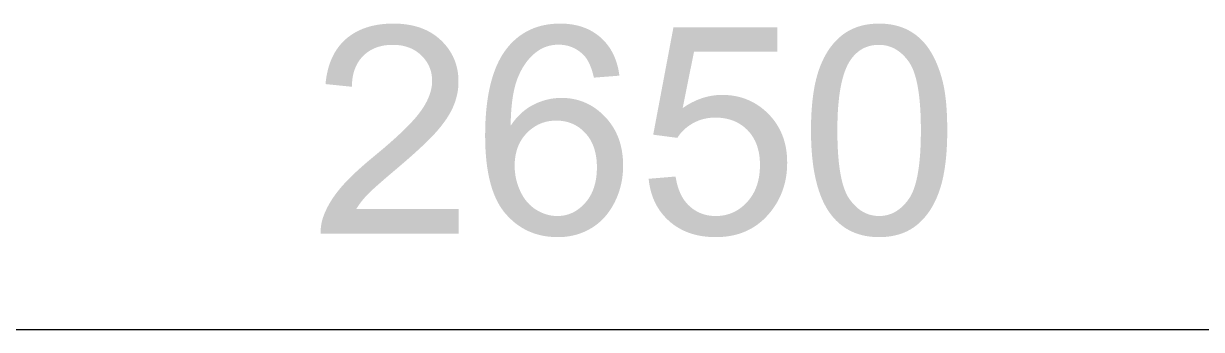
# Model space of a CAD drawing. Header units: millimetres. Extents: x -1336 to 24201, y -1370 to 16142.
# Drawn here: x 19773 to 20449, y 3200 to 3375 of the extents above; entities that cross this region are included whole.
import ezdxf

# ---------------------------------------------------------------- set-up
doc = ezdxf.new("R2010")
doc.units = ezdxf.units.MM
doc.layers.add('A-DIMS-MM', color=7, linetype='Continuous', lineweight=13)

msp = doc.modelspace()

# ---------------------------------------------------------------- hatches: boundary and pattern name
at = {"layer": 'A-DIMS-MM'}
h = msp.add_hatch(color=7, dxfattribs=at)
h.paths.add_polyline_path([(20022.93, 3269.16), (20022.93, 3255), (19943.61, 3255), (19943.6, 3256.32), (19943.65, 3257.63), (19943.77, 3258.93), (19943.96, 3260.22), (19944.2, 3261.49), (19944.51, 3262.75), (19944.89, 3264), (19945.33, 3265.23), (19946.14, 3267.25), (19947.07, 3269.27), (19948.11, 3271.28), (19949.27, 3273.27), (19950.54, 3275.27), (19951.92, 3277.25), (19953.42, 3279.23), (19955.03, 3281.19), (19955.88, 3282.19), (19956.79, 3283.2), (19957.74, 3284.23), (19958.73, 3285.28), (19959.78, 3286.34), (19960.87, 3287.43), (19962, 3288.54), (19963.18, 3289.67), (19964.41, 3290.81), (19965.68, 3291.98), (19967.01, 3293.16), (19968.37, 3294.36), (19969.79, 3295.58), (19971.25, 3296.83), (19972.75, 3298.09), (19974.3, 3299.37), (19976.7, 3301.35), (19979, 3303.27), (19981.19, 3305.15), (19983.29, 3306.97), (19985.29, 3308.74), (19987.19, 3310.46), (19988.99, 3312.13), (19990.7, 3313.74), (19992.3, 3315.3), (19993.8, 3316.81), (19995.21, 3318.27), (19996.51, 3319.68), (19997.72, 3321.03), (19998.83, 3322.33), (19999.83, 3323.58), (20000.74, 3324.78), (20001.58, 3325.95), (20002.36, 3327.11), (20003.08, 3328.26), (20003.75, 3329.4), (20004.37, 3330.54), (20004.93, 3331.67), (20005.44, 3332.79), (20005.9, 3333.9), (20006.3, 3335), (20006.65, 3336.1), (20006.95, 3337.19), (20007.19, 3338.26), (20007.38, 3339.34), (20007.51, 3340.4), (20007.59, 3341.46), (20007.62, 3342.5), (20007.59, 3343.59), (20007.52, 3344.65), (20007.4, 3345.69), (20007.23, 3346.71), (20007.01, 3347.71), (20006.74, 3348.69), (20006.42, 3349.64), (20006.05, 3350.58), (20005.64, 3351.49), (20005.17, 3352.38), (20004.66, 3353.25), (20004.1, 3354.1), (20003.49, 3354.93), (20002.83, 3355.73), (20002.12, 3356.52), (20001.36, 3357.28), (20000.56, 3358.01), (19999.73, 3358.69), (19998.88, 3359.32), (19997.99, 3359.91), (19997.07, 3360.45), (19996.13, 3360.94), (19995.15, 3361.39), (19994.14, 3361.79), (19993.11, 3362.14), (19992.04, 3362.45), (19990.95, 3362.71), (19989.82, 3362.92), (19988.67, 3363.08), (19987.48, 3363.2), (19986.27, 3363.27), (19985.03, 3363.29), (19983.71, 3363.27), (19982.43, 3363.19), (19981.19, 3363.07), (19979.97, 3362.9), (19978.79, 3362.67), (19977.64, 3362.4), (19976.53, 3362.07), (19975.45, 3361.7), (19974.4, 3361.27), (19973.39, 3360.8), (19972.41, 3360.28), (19971.46, 3359.7), (19970.55, 3359.08), (19969.66, 3358.41), (19968.82, 3357.68), (19968, 3356.91), (19967.23, 3356.09), (19966.5, 3355.24), (19965.83, 3354.34), (19965.2, 3353.41), (19964.63, 3352.44), (19964.1, 3351.43), (19963.62, 3350.38), (19963.19, 3349.3), (19962.81, 3348.17), (19962.48, 3347.01), (19962.2, 3345.81), (19961.97, 3344.57), (19961.79, 3343.29), (19961.65, 3341.98), (19961.57, 3340.62), (19961.53, 3339.23), (19946.39, 3340.78), (19946.62, 3342.87), (19946.91, 3344.89), (19947.28, 3346.86), (19947.71, 3348.75), (19948.2, 3350.59), (19948.77, 3352.36), (19949.4, 3354.07), (19950.1, 3355.71), (19950.86, 3357.3), (19951.69, 3358.82), (19952.59, 3360.27), (19953.56, 3361.67), (19954.59, 3363), (19955.69, 3364.26), (19956.86, 3365.47), (19958.1, 3366.61), (19959.39, 3367.69), (19960.74, 3368.69), (19962.15, 3369.63), (19963.61, 3370.5), (19965.12, 3371.29), (19966.69, 3372.02), (19968.31, 3372.68), (19969.99, 3373.27), (19971.72, 3373.79), (19973.5, 3374.24), (19975.34, 3374.62), (19977.24, 3374.94), (19979.18, 3375.18), (19981.19, 3375.35), (19983.24, 3375.46), (19985.35, 3375.49), (19987.49, 3375.45), (19989.56, 3375.34), (19991.58, 3375.15), (19993.54, 3374.89), (19995.45, 3374.56), (19997.3, 3374.14), (19999.09, 3373.66), (20000.83, 3373.1), (20002.51, 3372.46), (20004.13, 3371.75), (20005.7, 3370.96), (20007.21, 3370.1), (20008.67, 3369.17), (20010.06, 3368.16), (20011.41, 3367.07), (20012.69, 3365.91), (20013.91, 3364.7), (20015.05, 3363.45), (20016.12, 3362.16), (20017.1, 3360.84), (20018, 3359.48), (20018.83, 3358.09), (20019.58, 3356.66), (20020.25, 3355.19), (20020.84, 3353.69), (20021.35, 3352.15), (20021.78, 3350.58), (20022.13, 3348.97), (20022.41, 3347.33), (20022.61, 3345.64), (20022.72, 3343.93), (20022.76, 3342.18), (20022.72, 3340.38), (20022.58, 3338.59), (20022.35, 3336.81), (20022.03, 3335.03), (20021.61, 3333.27), (20021.11, 3331.51), (20020.51, 3329.76), (20019.82, 3328.02), (20019.02, 3326.26), (20018.1, 3324.49), (20017.06, 3322.69), (20015.9, 3320.87), (20014.61, 3319.03), (20013.21, 3317.16), (20011.68, 3315.27), (20010.03, 3313.36), (20009.14, 3312.38), (20008.18, 3311.35), (20007.15, 3310.28), (20006.05, 3309.16), (20004.88, 3307.99), (20003.64, 3306.79), (20002.32, 3305.53), (20000.94, 3304.24), (19999.48, 3302.89), (19997.96, 3301.51), (19996.36, 3300.07), (19994.69, 3298.6), (19992.96, 3297.08), (19991.15, 3295.51), (19989.27, 3293.9), (19987.32, 3292.24), (19985.7, 3290.88), (19984.15, 3289.57), (19982.68, 3288.32), (19981.28, 3287.13), (19979.96, 3285.99), (19978.71, 3284.9), (19977.53, 3283.87), (19976.43, 3282.9), (19975.41, 3281.99), (19974.45, 3281.13), (19973.57, 3280.32), (19972.77, 3279.57), (19972.04, 3278.88), (19971.38, 3278.25), (19970.8, 3277.67), (19970.29, 3277.14), (19969.37, 3276.15), (19968.49, 3275.15), (19967.65, 3274.16), (19966.86, 3273.16), (19966.1, 3272.16), (19965.38, 3271.16), (19964.71, 3270.16), (19964.07, 3269.16), (20022.93, 3269.16)])
h.paths.add_polyline_path([(20115.18, 3345.61), (20100.53, 3344.47), (20100.01, 3346.56), (20099.44, 3348.51), (20098.82, 3350.31), (20098.15, 3351.96), (20097.43, 3353.46), (20096.66, 3354.81), (20095.83, 3356.02), (20094.96, 3357.07), (20094.2, 3357.84), (20093.42, 3358.55), (20092.62, 3359.22), (20091.8, 3359.83), (20090.95, 3360.4), (20090.09, 3360.91), (20089.2, 3361.38), (20088.29, 3361.8), (20087.36, 3362.17), (20086.4, 3362.49), (20085.43, 3362.76), (20084.43, 3362.98), (20083.41, 3363.15), (20082.37, 3363.28), (20081.31, 3363.35), (20080.23, 3363.38), (20078.49, 3363.32), (20076.81, 3363.13), (20075.19, 3362.82), (20073.62, 3362.39), (20072.1, 3361.84), (20070.63, 3361.17), (20069.22, 3360.37), (20067.86, 3359.45), (20067.01, 3358.79), (20066.17, 3358.11), (20065.36, 3357.38), (20064.57, 3356.62), (20063.8, 3355.82), (20063.06, 3354.99), (20062.34, 3354.11), (20061.64, 3353.21), (20060.97, 3352.26), (20060.32, 3351.28), (20059.69, 3350.26), (20059.09, 3349.21), (20058.5, 3348.12), (20057.95, 3346.99), (20057.41, 3345.83), (20056.9, 3344.63), (20056.41, 3343.38), (20055.95, 3342.07), (20055.53, 3340.69), (20055.13, 3339.24), (20054.77, 3337.74), (20054.43, 3336.16), (20054.12, 3334.53), (20053.85, 3332.82), (20053.6, 3331.06), (20053.39, 3329.23), (20053.2, 3327.33), (20053.04, 3325.37), (20052.92, 3323.35), (20052.82, 3321.26), (20052.76, 3319.1), (20052.72, 3316.88), (20054.09, 3318.84), (20055.53, 3320.67), (20057.05, 3322.37), (20058.64, 3323.94), (20060.3, 3325.38), (20062.04, 3326.69), (20063.85, 3327.87), (20065.74, 3328.92), (20067.67, 3329.84), (20069.63, 3330.63), (20071.61, 3331.31), (20073.62, 3331.86), (20075.64, 3332.29), (20077.69, 3332.6), (20079.77, 3332.78), (20081.86, 3332.84), (20083.69, 3332.8), (20085.48, 3332.68), (20087.23, 3332.46), (20088.96, 3332.17), (20090.64, 3331.79), (20092.3, 3331.32), (20093.92, 3330.77), (20095.5, 3330.13), (20097.05, 3329.41), (20098.57, 3328.61), (20100.05, 3327.72), (20101.5, 3326.74), (20102.91, 3325.68), (20104.29, 3324.54), (20105.64, 3323.31), (20106.95, 3322), (20108.2, 3320.62), (20109.38, 3319.19), (20110.47, 3317.71), (20111.48, 3316.18), (20112.41, 3314.6), (20113.26, 3312.97), (20114.03, 3311.29), (20114.72, 3309.57), (20115.32, 3307.79), (20115.85, 3305.96), (20116.29, 3304.09), (20116.66, 3302.16), (20116.94, 3300.19), (20117.14, 3298.16), (20117.27, 3296.09), (20117.31, 3293.96), (20117.29, 3292.56), (20117.23, 3291.16), (20117.13, 3289.78), (20117, 3288.41), (20116.83, 3287.06), (20116.62, 3285.72), (20116.37, 3284.38), (20116.09, 3283.07), (20115.76, 3281.76), (20115.4, 3280.47), (20115, 3279.19), (20114.57, 3277.92), (20114.09, 3276.66), (20113.58, 3275.42), (20113.02, 3274.19), (20112.44, 3272.97), (20111.81, 3271.77), (20111.16, 3270.61), (20110.48, 3269.49), (20109.77, 3268.4), (20109.04, 3267.35), (20108.27, 3266.33), (20107.48, 3265.35), (20106.65, 3264.4), (20105.8, 3263.49), (20104.92, 3262.62), (20104.02, 3261.78), (20103.08, 3260.97), (20102.12, 3260.2), (20101.12, 3259.47), (20100.1, 3258.77), (20099.05, 3258.11), (20097.98, 3257.49), (20096.89, 3256.9), (20095.78, 3256.36), (20094.65, 3255.85), (20093.51, 3255.39), (20092.34, 3254.97), (20091.16, 3254.59), (20089.97, 3254.24), (20088.75, 3253.94), (20087.52, 3253.68), (20086.26, 3253.46), (20084.99, 3253.28), (20083.71, 3253.13), (20082.4, 3253.03), (20081.08, 3252.97), (20079.73, 3252.95), (20077.46, 3253.01), (20075.24, 3253.17), (20073.07, 3253.43), (20070.95, 3253.8), (20068.89, 3254.28), (20066.88, 3254.86), (20064.92, 3255.55), (20063.02, 3256.34), (20061.16, 3257.24), (20059.37, 3258.25), (20057.62, 3259.36), (20055.93, 3260.57), (20054.29, 3261.9), (20052.71, 3263.33), (20051.17, 3264.86), (20049.69, 3266.5), (20048.98, 3267.36), (20048.29, 3268.26), (20047.62, 3269.2), (20046.97, 3270.16), (20046.34, 3271.16), (20045.74, 3272.2), (20045.16, 3273.27), (20044.61, 3274.37), (20044.07, 3275.51), (20043.56, 3276.68), (20043.08, 3277.89), (20042.61, 3279.13), (20042.17, 3280.41), (20041.75, 3281.72), (20041.35, 3283.06), (20040.98, 3284.44), (20040.62, 3285.85), (20040.29, 3287.3), (20039.99, 3288.78), (20039.7, 3290.29), (20039.44, 3291.84), (20039.2, 3293.43), (20038.99, 3295.05), (20038.8, 3296.7), (20038.63, 3298.38), (20038.48, 3300.11), (20038.35, 3301.86), (20038.25, 3303.65), (20038.17, 3305.47), (20038.11, 3307.33), (20038.08, 3309.23), (20038.07, 3311.15), (20038.08, 3313.31), (20038.12, 3315.43), (20038.18, 3317.51), (20038.27, 3319.55), (20038.38, 3321.56), (20038.52, 3323.53), (20038.68, 3325.46), (20038.87, 3327.36), (20039.09, 3329.22), (20039.32, 3331.04), (20039.59, 3332.83), (20039.88, 3334.57), (20040.19, 3336.28), (20040.53, 3337.96), (20040.89, 3339.59), (20041.28, 3341.19), (20041.7, 3342.76), (20042.14, 3344.28), (20042.6, 3345.77), (20043.09, 3347.22), (20043.6, 3348.63), (20044.14, 3350.01), (20044.71, 3351.35), (20045.3, 3352.65), (20045.91, 3353.92), (20046.55, 3355.15), (20047.22, 3356.34), (20047.91, 3357.49), (20048.62, 3358.61), (20049.36, 3359.69), (20050.13, 3360.73), (20050.92, 3361.74), (20052.35, 3363.4), (20053.85, 3364.96), (20055.4, 3366.41), (20057.01, 3367.76), (20058.69, 3368.99), (20060.43, 3370.12), (20062.22, 3371.14), (20064.08, 3372.05), (20066, 3372.86), (20067.98, 3373.56), (20070.02, 3374.15), (20072.12, 3374.63), (20074.28, 3375.01), (20076.5, 3375.28), (20078.78, 3375.44), (20081.13, 3375.49), (20082.88, 3375.46), (20084.59, 3375.37), (20086.26, 3375.21), (20087.89, 3374.99), (20089.48, 3374.72), (20091.03, 3374.37), (20092.54, 3373.97), (20094.01, 3373.51), (20095.44, 3372.98), (20096.83, 3372.39), (20098.18, 3371.74), (20099.49, 3371.02), (20100.76, 3370.25), (20101.99, 3369.41), (20103.18, 3368.51), (20104.33, 3367.55), (20105.43, 3366.54), (20106.48, 3365.47), (20107.47, 3364.36), (20108.4, 3363.2), (20109.28, 3362), (20110.1, 3360.74), (20110.86, 3359.44), (20111.57, 3358.1), (20112.22, 3356.7), (20112.81, 3355.26), (20113.34, 3353.77), (20113.82, 3352.23), (20114.25, 3350.65), (20114.61, 3349.02), (20114.92, 3347.34), (20115.18, 3345.61)])
h.paths.add_polyline_path([(20055.01, 3293.88), (20055.06, 3291.99), (20055.22, 3290.12), (20055.47, 3288.26), (20055.82, 3286.43), (20056.28, 3284.62), (20056.83, 3282.83), (20057.49, 3281.06), (20058.25, 3279.31), (20059.1, 3277.62), (20060.02, 3276.04), (20061.03, 3274.56), (20062.12, 3273.18), (20063.3, 3271.91), (20064.55, 3270.74), (20065.88, 3269.67), (20067.29, 3268.71), (20068.75, 3267.86), (20070.23, 3267.12), (20071.73, 3266.49), (20073.25, 3265.98), (20074.78, 3265.58), (20076.33, 3265.3), (20077.9, 3265.13), (20079.49, 3265.07), (20080.64, 3265.1), (20081.78, 3265.19), (20082.9, 3265.33), (20083.99, 3265.54), (20085.06, 3265.8), (20086.12, 3266.13), (20087.15, 3266.51), (20088.17, 3266.95), (20089.16, 3267.45), (20090.13, 3268.01), (20091.08, 3268.63), (20092.01, 3269.3), (20092.92, 3270.04), (20093.81, 3270.83), (20094.68, 3271.69), (20095.53, 3272.6), (20096.34, 3273.56), (20097.11, 3274.57), (20097.81, 3275.61), (20098.47, 3276.7), (20099.07, 3277.83), (20099.62, 3279.01), (20100.12, 3280.22), (20100.57, 3281.48), (20100.96, 3282.78), (20101.3, 3284.12), (20101.59, 3285.51), (20101.82, 3286.93), (20102.01, 3288.4), (20102.14, 3289.91), (20102.22, 3291.47), (20102.24, 3293.06), (20102.22, 3294.6), (20102.14, 3296.09), (20102.01, 3297.54), (20101.83, 3298.95), (20101.6, 3300.32), (20101.31, 3301.65), (20100.98, 3302.94), (20100.59, 3304.18), (20100.15, 3305.39), (20099.65, 3306.55), (20099.11, 3307.68), (20098.51, 3308.76), (20097.87, 3309.8), (20097.17, 3310.79), (20096.42, 3311.75), (20095.61, 3312.67), (20094.77, 3313.53), (20093.9, 3314.35), (20093.01, 3315.1), (20092.08, 3315.8), (20091.13, 3316.44), (20090.16, 3317.03), (20089.15, 3317.56), (20088.12, 3318.04), (20087.07, 3318.46), (20085.98, 3318.82), (20084.87, 3319.13), (20083.73, 3319.38), (20082.57, 3319.58), (20081.38, 3319.72), (20080.16, 3319.8), (20078.92, 3319.83), (20077.68, 3319.8), (20076.47, 3319.72), (20075.28, 3319.58), (20074.11, 3319.38), (20072.97, 3319.13), (20071.85, 3318.82), (20070.76, 3318.46), (20069.69, 3318.04), (20068.64, 3317.56), (20067.62, 3317.03), (20066.62, 3316.44), (20065.64, 3315.8), (20064.69, 3315.1), (20063.76, 3314.35), (20062.85, 3313.53), (20061.97, 3312.67), (20061.13, 3311.75), (20060.34, 3310.81), (20059.61, 3309.82), (20058.93, 3308.81), (20058.3, 3307.75), (20057.73, 3306.67), (20057.22, 3305.55), (20056.75, 3304.39), (20056.35, 3303.2), (20055.99, 3301.97), (20055.69, 3300.71), (20055.45, 3299.41), (20055.26, 3298.08), (20055.12, 3296.72), (20055.04, 3295.32), (20055.01, 3293.88)])
h.paths.add_polyline_path([(20131.96, 3286.43), (20147.43, 3287.74), (20147.66, 3286.35), (20147.93, 3285.01), (20148.23, 3283.7), (20148.57, 3282.44), (20148.95, 3281.23), (20149.36, 3280.06), (20149.8, 3278.93), (20150.28, 3277.85), (20150.8, 3276.81), (20151.35, 3275.81), (20151.94, 3274.86), (20152.56, 3273.95), (20153.22, 3273.09), (20153.91, 3272.27), (20154.64, 3271.49), (20155.41, 3270.76), (20156.2, 3270.07), (20157.02, 3269.42), (20157.85, 3268.82), (20158.7, 3268.27), (20159.57, 3267.76), (20160.47, 3267.29), (20161.38, 3266.87), (20162.32, 3266.49), (20163.27, 3266.16), (20164.24, 3265.87), (20165.24, 3265.62), (20166.25, 3265.42), (20167.29, 3265.27), (20168.34, 3265.16), (20169.42, 3265.09), (20170.51, 3265.07), (20171.83, 3265.1), (20173.12, 3265.19), (20174.39, 3265.35), (20175.63, 3265.57), (20176.84, 3265.85), (20178.03, 3266.2), (20179.2, 3266.6), (20180.33, 3267.07), (20181.45, 3267.61), (20182.53, 3268.2), (20183.6, 3268.86), (20184.63, 3269.58), (20185.64, 3270.36), (20186.63, 3271.21), (20187.59, 3272.12), (20188.52, 3273.09), (20189.41, 3274.11), (20190.25, 3275.18), (20191.02, 3276.28), (20191.74, 3277.43), (20192.4, 3278.62), (20193.01, 3279.84), (20193.56, 3281.11), (20194.05, 3282.42), (20194.48, 3283.77), (20194.85, 3285.16), (20195.17, 3286.6), (20195.43, 3288.07), (20195.63, 3289.58), (20195.77, 3291.14), (20195.86, 3292.74), (20195.89, 3294.37), (20195.86, 3295.93), (20195.78, 3297.44), (20195.64, 3298.91), (20195.44, 3300.34), (20195.2, 3301.73), (20194.89, 3303.08), (20194.53, 3304.38), (20194.12, 3305.65), (20193.65, 3306.87), (20193.12, 3308.05), (20192.54, 3309.19), (20191.9, 3310.29), (20191.21, 3311.34), (20190.47, 3312.36), (20189.66, 3313.33), (20188.81, 3314.26), (20187.9, 3315.15), (20186.97, 3315.97), (20186, 3316.74), (20184.99, 3317.45), (20183.95, 3318.11), (20182.88, 3318.7), (20181.77, 3319.24), (20180.63, 3319.73), (20179.46, 3320.15), (20178.25, 3320.52), (20177, 3320.84), (20175.72, 3321.09), (20174.41, 3321.29), (20173.06, 3321.43), (20171.68, 3321.52), (20170.27, 3321.55), (20168.51, 3321.5), (20166.79, 3321.35), (20165.12, 3321.09), (20163.49, 3320.74), (20161.91, 3320.29), (20160.37, 3319.73), (20158.87, 3319.07), (20157.41, 3318.32), (20156.02, 3317.48), (20154.7, 3316.58), (20153.46, 3315.62), (20152.3, 3314.6), (20151.21, 3313.52), (20150.2, 3312.38), (20149.27, 3311.18), (20148.41, 3309.92), (20134.58, 3311.73), (20146.2, 3373.36), (20205.87, 3373.36), (20205.87, 3359.28), (20157.99, 3359.28), (20151.52, 3327.03), (20152.88, 3327.94), (20154.24, 3328.8), (20155.61, 3329.59), (20156.99, 3330.33), (20158.38, 3331), (20159.77, 3331.62), (20161.18, 3332.18), (20162.59, 3332.68), (20164.01, 3333.12), (20165.44, 3333.5), (20166.88, 3333.83), (20168.33, 3334.09), (20169.78, 3334.3), (20171.24, 3334.45), (20172.72, 3334.53), (20174.2, 3334.56), (20176.14, 3334.52), (20178.05, 3334.39), (20179.92, 3334.18), (20181.75, 3333.88), (20183.54, 3333.5), (20185.29, 3333.03), (20187.01, 3332.48), (20188.68, 3331.84), (20190.32, 3331.12), (20191.92, 3330.31), (20193.48, 3329.42), (20195.01, 3328.44), (20196.49, 3327.38), (20197.94, 3326.23), (20199.35, 3324.99), (20200.72, 3323.68), (20202.02, 3322.29), (20203.25, 3320.86), (20204.39, 3319.38), (20205.44, 3317.84), (20206.41, 3316.26), (20207.3, 3314.64), (20208.1, 3312.96), (20208.82, 3311.23), (20209.45, 3309.46), (20210, 3307.64), (20210.47, 3305.77), (20210.85, 3303.85), (20211.14, 3301.88), (20211.35, 3299.86), (20211.48, 3297.8), (20211.52, 3295.68), (20211.48, 3293.66), (20211.37, 3291.68), (20211.19, 3289.73), (20210.93, 3287.81), (20210.59, 3285.93), (20210.19, 3284.09), (20209.7, 3282.28), (20209.15, 3280.5), (20208.52, 3278.76), (20207.81, 3277.05), (20207.03, 3275.37), (20206.18, 3273.73), (20205.25, 3272.13), (20204.25, 3270.56), (20203.18, 3269.02), (20202.03, 3267.52), (20200.55, 3265.76), (20199.01, 3264.11), (20197.4, 3262.57), (20195.73, 3261.15), (20193.99, 3259.84), (20192.18, 3258.65), (20190.31, 3257.56), (20188.38, 3256.6), (20186.37, 3255.74), (20184.31, 3255), (20182.17, 3254.38), (20179.97, 3253.86), (20177.7, 3253.47), (20175.37, 3253.18), (20172.98, 3253.01), (20170.51, 3252.95), (20168.49, 3252.99), (20166.51, 3253.1), (20164.58, 3253.28), (20162.7, 3253.53), (20160.87, 3253.85), (20159.08, 3254.24), (20157.34, 3254.71), (20155.64, 3255.25), (20154, 3255.85), (20152.4, 3256.53), (20150.85, 3257.29), (20149.34, 3258.11), (20147.88, 3259.01), (20146.47, 3259.97), (20145.1, 3261.01), (20143.79, 3262.12), (20142.53, 3263.29), (20141.34, 3264.51), (20140.22, 3265.77), (20139.16, 3267.08), (20138.18, 3268.43), (20137.27, 3269.84), (20136.43, 3271.29), (20135.65, 3272.78), (20134.95, 3274.33), (20134.31, 3275.92), (20133.75, 3277.55), (20133.25, 3279.23), (20132.82, 3280.96), (20132.46, 3282.74), (20132.18, 3284.56), (20131.96, 3286.43)])
h.paths.add_polyline_path([(20225.19, 3314.18), (20225.21, 3316.81), (20225.26, 3319.37), (20225.34, 3321.87), (20225.46, 3324.3), (20225.62, 3326.67), (20225.81, 3328.97), (20226.03, 3331.21), (20226.29, 3333.39), (20226.58, 3335.5), (20226.9, 3337.54), (20227.26, 3339.52), (20227.65, 3341.43), (20228.08, 3343.28), (20228.54, 3345.06), (20229.04, 3346.78), (20229.57, 3348.44), (20230.13, 3350.04), (20230.73, 3351.59), (20231.36, 3353.09), (20232.03, 3354.55), (20232.72, 3355.97), (20233.45, 3357.33), (20234.22, 3358.65), (20235.01, 3359.93), (20235.84, 3361.16), (20236.71, 3362.34), (20237.6, 3363.47), (20238.53, 3364.56), (20239.5, 3365.6), (20240.49, 3366.6), (20241.52, 3367.55), (20242.59, 3368.45), (20243.68, 3369.3), (20244.81, 3370.1), (20245.98, 3370.84), (20247.18, 3371.53), (20248.42, 3372.16), (20249.69, 3372.74), (20251, 3373.26), (20252.34, 3373.73), (20253.71, 3374.14), (20255.12, 3374.5), (20256.57, 3374.8), (20258.05, 3375.05), (20259.56, 3375.24), (20261.11, 3375.38), (20262.7, 3375.46), (20264.32, 3375.49), (20266.7, 3375.43), (20269, 3375.25), (20271.23, 3374.94), (20273.38, 3374.52), (20275.46, 3373.97), (20277.47, 3373.3), (20279.4, 3372.51), (20281.26, 3371.6), (20283.04, 3370.58), (20284.75, 3369.44), (20286.37, 3368.2), (20287.91, 3366.86), (20289.38, 3365.4), (20290.76, 3363.84), (20292.07, 3362.17), (20293.29, 3360.39), (20294.45, 3358.51), (20295.54, 3356.53), (20296.57, 3354.45), (20297.53, 3352.26), (20298.43, 3349.98), (20299.27, 3347.6), (20300.04, 3345.12), (20300.74, 3342.54), (20301.07, 3341.2), (20301.38, 3339.8), (20301.66, 3338.34), (20301.93, 3336.83), (20302.17, 3335.25), (20302.39, 3333.63), (20302.59, 3331.94), (20302.77, 3330.19), (20302.93, 3328.39), (20303.06, 3326.53), (20303.18, 3324.62), (20303.28, 3322.65), (20303.35, 3320.62), (20303.4, 3318.53), (20303.43, 3316.38), (20303.44, 3314.18), (20303.43, 3311.57), (20303.38, 3309.03), (20303.29, 3306.55), (20303.17, 3304.13), (20303.02, 3301.78), (20302.83, 3299.49), (20302.61, 3297.26), (20302.36, 3295.1), (20302.07, 3293), (20301.75, 3290.96), (20301.39, 3288.99), (20301, 3287.08), (20300.58, 3285.24), (20300.12, 3283.46), (20299.63, 3281.74), (20299.11, 3280.09), (20298.55, 3278.49), (20297.95, 3276.94), (20297.33, 3275.43), (20296.67, 3273.97), (20295.98, 3272.56), (20295.25, 3271.19), (20294.49, 3269.86), (20293.69, 3268.59), (20292.87, 3267.36), (20292, 3266.17), (20291.11, 3265.03), (20290.18, 3263.94), (20289.22, 3262.9), (20288.22, 3261.9), (20287.2, 3260.94), (20286.13, 3260.03), (20285.04, 3259.18), (20283.9, 3258.37), (20282.73, 3257.63), (20281.53, 3256.94), (20280.29, 3256.3), (20279.02, 3255.72), (20277.71, 3255.19), (20276.36, 3254.72), (20274.98, 3254.31), (20273.56, 3253.95), (20272.11, 3253.65), (20270.62, 3253.4), (20269.1, 3253.2), (20267.54, 3253.06), (20265.95, 3252.98), (20264.32, 3252.95), (20262.18, 3253), (20260.1, 3253.15), (20258.07, 3253.39), (20256.11, 3253.73), (20254.2, 3254.17), (20252.35, 3254.7), (20250.56, 3255.34), (20248.83, 3256.06), (20247.15, 3256.89), (20245.54, 3257.81), (20243.98, 3258.83), (20242.48, 3259.95), (20241.04, 3261.17), (20239.65, 3262.48), (20238.33, 3263.89), (20237.06, 3265.4), (20236.33, 3266.35), (20235.62, 3267.34), (20234.94, 3268.37), (20234.28, 3269.43), (20233.64, 3270.54), (20233.03, 3271.67), (20232.44, 3272.85), (20231.87, 3274.06), (20231.32, 3275.31), (20230.8, 3276.6), (20230.3, 3277.92), (20229.83, 3279.28), (20229.38, 3280.67), (20228.95, 3282.11), (20228.54, 3283.58), (20228.16, 3285.08), (20227.8, 3286.62), (20227.46, 3288.2), (20227.15, 3289.82), (20226.86, 3291.47), (20226.59, 3293.16), (20226.35, 3294.89), (20226.13, 3296.65), (20225.93, 3298.45), (20225.76, 3300.29), (20225.61, 3302.17), (20225.48, 3304.08), (20225.38, 3306.02), (20225.3, 3308.01), (20225.24, 3310.03), (20225.2, 3312.09), (20225.19, 3314.18)])
h.paths.add_polyline_path([(20240.33, 3314.18), (20240.34, 3312.35), (20240.36, 3310.56), (20240.4, 3308.81), (20240.44, 3307.1), (20240.5, 3305.43), (20240.58, 3303.8), (20240.67, 3302.2), (20240.77, 3300.64), (20240.88, 3299.12), (20241.01, 3297.64), (20241.15, 3296.2), (20241.31, 3294.8), (20241.48, 3293.43), (20241.66, 3292.11), (20241.85, 3290.82), (20242.06, 3289.57), (20242.29, 3288.36), (20242.52, 3287.19), (20242.77, 3286.06), (20243.04, 3284.97), (20243.31, 3283.91), (20243.6, 3282.89), (20243.91, 3281.92), (20244.22, 3280.98), (20244.56, 3280.08), (20244.9, 3279.21), (20245.26, 3278.39), (20245.63, 3277.6), (20246.01, 3276.86), (20246.41, 3276.15), (20246.83, 3275.48), (20247.25, 3274.85), (20248.13, 3273.67), (20249.03, 3272.56), (20249.96, 3271.53), (20250.91, 3270.57), (20251.89, 3269.69), (20252.89, 3268.89), (20253.92, 3268.16), (20254.98, 3267.51), (20256.06, 3266.94), (20257.16, 3266.44), (20258.29, 3266.02), (20259.44, 3265.68), (20260.63, 3265.41), (20261.83, 3265.22), (20263.06, 3265.11), (20264.32, 3265.07), (20265.57, 3265.11), (20266.8, 3265.22), (20268.01, 3265.41), (20269.19, 3265.68), (20270.35, 3266.03), (20271.48, 3266.45), (20272.58, 3266.95), (20273.66, 3267.52), (20274.71, 3268.18), (20275.74, 3268.91), (20276.75, 3269.71), (20277.72, 3270.59), (20278.68, 3271.55), (20279.61, 3272.59), (20280.51, 3273.7), (20281.38, 3274.89), (20281.81, 3275.52), (20282.22, 3276.2), (20282.62, 3276.91), (20283.01, 3277.65), (20283.38, 3278.44), (20283.74, 3279.27), (20284.08, 3280.13), (20284.41, 3281.03), (20284.73, 3281.97), (20285.03, 3282.95), (20285.32, 3283.97), (20285.6, 3285.02), (20285.86, 3286.11), (20286.11, 3287.25), (20286.35, 3288.42), (20286.57, 3289.62), (20286.78, 3290.87), (20286.98, 3292.16), (20287.16, 3293.48), (20287.33, 3294.84), (20287.48, 3296.24), (20287.63, 3297.68), (20287.75, 3299.16), (20287.87, 3300.68), (20287.97, 3302.23), (20288.06, 3303.82), (20288.13, 3305.45), (20288.19, 3307.12), (20288.24, 3308.83), (20288.27, 3310.57), (20288.29, 3312.36), (20288.3, 3314.18), (20288.29, 3316.01), (20288.27, 3317.81), (20288.24, 3319.56), (20288.19, 3321.28), (20288.13, 3322.96), (20288.06, 3324.59), (20287.97, 3326.19), (20287.87, 3327.75), (20287.75, 3329.28), (20287.63, 3330.76), (20287.48, 3332.2), (20287.33, 3333.61), (20287.16, 3334.97), (20286.98, 3336.3), (20286.78, 3337.59), (20286.57, 3338.84), (20286.35, 3340.05), (20286.11, 3341.22), (20285.86, 3342.36), (20285.6, 3343.45), (20285.32, 3344.51), (20285.03, 3345.52), (20284.73, 3346.5), (20284.41, 3347.44), (20284.08, 3348.34), (20283.74, 3349.2), (20283.38, 3350.02), (20283.01, 3350.81), (20282.62, 3351.55), (20282.22, 3352.26), (20281.81, 3352.93), (20281.38, 3353.55), (20280.51, 3354.73), (20279.6, 3355.84), (20278.67, 3356.86), (20277.71, 3357.82), (20276.73, 3358.69), (20275.72, 3359.49), (20274.68, 3360.21), (20273.62, 3360.86), (20272.53, 3361.43), (20271.41, 3361.92), (20270.27, 3362.34), (20269.1, 3362.69), (20267.9, 3362.95), (20266.68, 3363.14), (20265.43, 3363.26), (20264.15, 3363.29), (20262.9, 3363.26), (20261.68, 3363.16), (20260.49, 3362.99), (20259.33, 3362.76), (20258.21, 3362.46), (20257.12, 3362.09), (20256.06, 3361.65), (20255.03, 3361.15), (20254.03, 3360.58), (20253.07, 3359.94), (20252.13, 3359.23), (20251.23, 3358.46), (20250.36, 3357.62), (20249.53, 3356.71), (20248.72, 3355.74), (20247.95, 3354.7), (20247.02, 3353.26), (20246.16, 3351.67), (20245.36, 3349.93), (20244.62, 3348.05), (20243.93, 3346.03), (20243.31, 3343.86), (20242.74, 3341.55), (20242.24, 3339.09), (20241.79, 3336.48), (20241.4, 3333.73), (20241.08, 3330.84), (20240.81, 3327.8), (20240.6, 3324.61), (20240.45, 3321.28), (20240.36, 3317.8), (20240.33, 3314.18)])

# ---------------------------------------------------------------- linework, layer by layer
at = {"color": 7}
msp.add_line((18860, 3200), (21390, 3200), dxfattribs=at)

doc.saveas('drawing.dxf')
